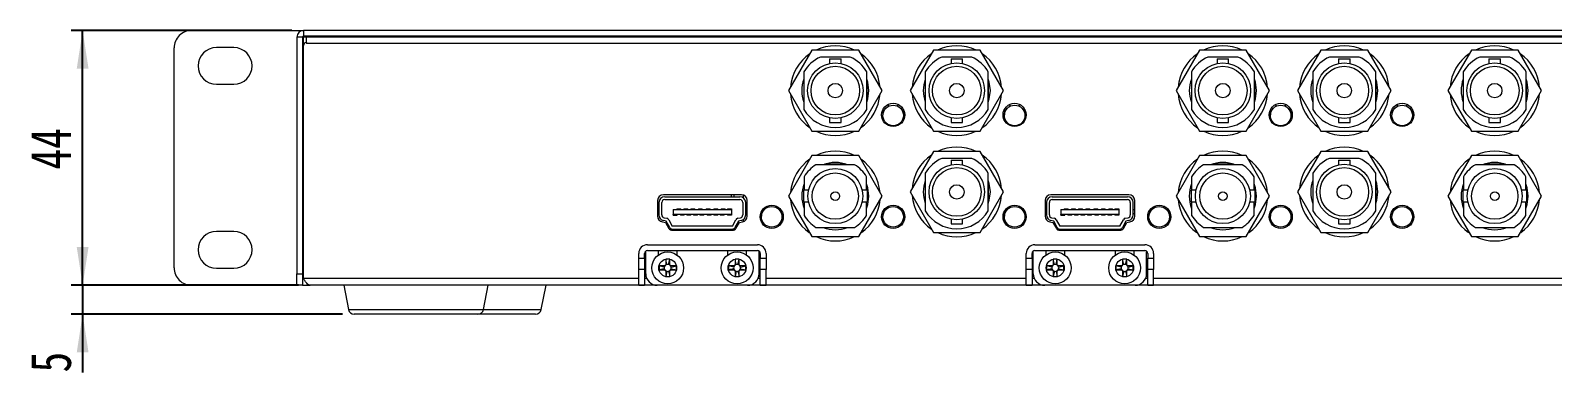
# Model space of a CAD drawing. Header units: millimetres. Extents: x 5 to 589, y 5 to 415.
# Drawn here: x 135.6 to 267.2, y 308.8 to 338.4 of the extents above; entities that cross this region are included whole.
import ezdxf

# ---------------------------------------------------------------- set-up
doc = ezdxf.new("R2010")
doc.units = ezdxf.units.MM
doc.styles.add('SLDTEXTSTYLE0', font='TXT', dxfattribs={"width": 0.75})
doc.dimstyles.new('SLDDIMSTYLE0', dxfattribs={"dimtxt": 3.5, "dimasz": 3.302, "dimexe": 0, "dimexo": 0.0625, "dimgap": 0.875, "dimtad": 1, "dimlfac": 2, "dimrnd": 1e-09, "dimzin": 12, "dimdsep": 46, "dimtxsty": 'SLDTEXTSTYLE0', "dimsah": 1, "dimcen": 0.09, "dimadec": 0, "dimazin": 3, "dimtfac": 1, "dimtofl": 0, "dimtmove": 0, "dimatfit": 3, "dimfxl": 1, "dimfrac": 2, "dimtolj": 1, "dimtzin": 12, "dimarcsym": 0})
doc.dimstyles.new('SLDDIMSTYLE3', dxfattribs={"dimtxt": 3.5, "dimasz": 3.302, "dimexe": 0, "dimexo": 0.0625, "dimgap": 0.875, "dimtad": 1, "dimlfac": 2, "dimrnd": 1e-09, "dimzin": 12, "dimdsep": 46, "dimtxsty": 'SLDTEXTSTYLE0', "dimsah": 1, "dimcen": 0.09, "dimadec": 0, "dimazin": 3, "dimtfac": 1, "dimtmove": 0, "dimatfit": 0, "dimfxl": 1, "dimfrac": 2, "dimtolj": 1, "dimtzin": 12, "dimarcsym": 0})

# ---------------------------------------------------------------- blocks, each defined once
blk = doc.blocks.new('_D_5')
for p, q in [((158.22, 338.36), (139.13, 338.36)), ((140.13, 316.36), (140.13, 338.36)), ((158.79, 316.36), (139.13, 316.36))]:
    blk.add_line(p, q)
for points in [[(140.13, 338.36), (139.62, 335.06), (140.64, 335.06)], [(140.13, 316.36), (140.64, 319.66), (139.62, 319.66)]]:
    blk.add_solid(points)
at = {"insert": (135.62, 326.35), "char_height": 3.5, "attachment_point": 1, "rotation": 90, "style": 'SLDTEXTSTYLE0'}
blk.add_mtext('44', dxfattribs=at)
blk = doc.blocks.new('_D_6')
for p, q in [((140.13, 316.36), (140.13, 322.71)), ((158.79, 316.36), (139.13, 316.36)), ((140.13, 316.36), (140.13, 313.86)), ((162.6, 313.86), (139.13, 313.86)), ((140.13, 313.86), (140.13, 308.83))]:
    blk.add_line(p, q)
for points in [[(140.13, 316.36), (140.64, 319.66), (139.62, 319.66)], [(140.13, 313.86), (139.62, 310.56), (140.64, 310.56)]]:
    blk.add_solid(points)
at = {"insert": (135.62, 308.83), "char_height": 3.5, "attachment_point": 1, "rotation": 90, "style": 'SLDTEXTSTYLE0'}
blk.add_mtext('5', dxfattribs=at)

msp = doc.modelspace()

# ---------------------------------------------------------------- linework, layer by layer
at = {"color": 7, "linetype": 'Continuous', "lineweight": 15}
for p, q in [((149.5443, 338.3625), (159.2193, 338.3625)), ((159.2193, 338.3625), (159.2193, 337.8625)), ((378.6693, 338.3625), (159.2193, 338.3625)), ((148.0443, 317.8645), (148.0443, 336.8604)), ((153.1943, 336.8836), (151.6943, 336.8836)), ((159.1443, 337.7875), (158.6443, 337.7875)), ((158.6443, 337.7875), (158.6443, 317.3625)), ((159.1443, 337.7875), (159.1443, 317.3625)), ((378.6693, 337.8625), (159.2193, 337.8625)), ((159.2193, 337.8125), (159.4693, 337.8125)), ((159.2193, 337.0625), (159.2193, 337.8125)), ((159.2193, 316.9375), (159.2193, 337.0625)), ((159.4693, 337.3125), (159.4693, 337.8125)), ((159.4693, 337.8125), (378.4193, 337.8125)), ((159.4693, 337.3125), (159.4693, 337.2375)), ((378.4193, 337.2375), (159.4693, 337.2375)), ((173.2193, 337.8625), (173.2193, 337.8125)), ((174.6693, 337.8125), (174.6693, 337.8625)), ((199.2693, 337.8625), (199.2693, 337.8125)), ((221.9693, 337.8625), (221.9693, 337.8125)), ((223.4193, 337.8125), (223.4193, 337.8625)), ((203.1736, 336.6675), (201.1529, 333.1675)), ((207.2151, 336.6675), (203.1736, 336.6675)), ((206.4869, 336.0675), (203.9018, 336.0675)), ((204.6943, 335.9175), (204.6943, 335.5161)), ((204.6943, 335.9175), (205.1943, 335.9175)), ((205.1943, 335.9175), (205.6943, 335.9175)), ((205.6943, 335.5152), (205.6943, 335.9175)), ((209.2358, 333.1675), (207.2151, 336.6675)), ((213.6736, 336.6675), (211.6529, 333.1675)), ((217.7151, 336.6675), (213.6736, 336.6675)), ((216.9869, 336.0675), (214.4018, 336.0675)), ((215.1943, 335.9175), (215.1943, 335.5161)), ((215.1943, 335.9175), (215.6943, 335.9175)), ((215.6943, 335.9175), (216.1943, 335.9175)), ((216.1943, 335.5152), (216.1943, 335.9175)), ((219.7358, 333.1675), (217.7151, 336.6675)), ((236.6736, 336.6675), (234.6529, 333.1675)), ((240.7151, 336.6675), (236.6736, 336.6675)), ((239.9869, 336.0675), (237.4018, 336.0675)), ((238.1943, 335.9175), (238.1943, 335.5161)), ((238.1943, 335.9175), (238.6943, 335.9175)), ((238.6943, 335.9175), (239.1943, 335.9175)), ((239.1943, 335.5152), (239.1943, 335.9175)), ((242.7358, 333.1675), (240.7151, 336.6675)), ((247.1736, 336.6675), (245.1529, 333.1675)), ((251.2151, 336.6675), (247.1736, 336.6675)), ((250.4869, 336.0675), (247.9018, 336.0675)), ((248.6943, 335.9175), (248.6943, 335.5161)), ((248.6943, 335.9175), (249.1943, 335.9175)), ((249.1943, 335.9175), (249.6943, 335.9175)), ((249.6943, 335.5152), (249.6943, 335.9175)), ((253.2358, 333.1675), (251.2151, 336.6675)), ((260.1736, 336.6675), (258.1529, 333.1675)), ((264.2151, 336.6675), (260.1736, 336.6675)), ((263.4869, 336.0675), (260.9018, 336.0675)), ((261.6943, 335.9175), (261.6943, 335.5161)), ((261.6943, 335.9175), (262.1943, 335.9175)), ((262.1943, 335.9175), (262.6943, 335.9175)), ((262.6943, 335.5152), (262.6943, 335.9175)), ((266.2358, 333.1675), (264.2151, 336.6675)), ((159.2193, 335.0875), (159.1443, 335.0875)), ((202.4693, 334.7969), (202.4693, 331.5381)), ((207.9193, 331.5381), (207.9193, 334.7969)), ((212.9693, 334.7969), (212.9693, 331.5381)), ((218.4193, 331.5381), (218.4193, 334.7969)), ((235.9693, 334.7969), (235.9693, 331.5381)), ((241.4193, 331.5381), (241.4193, 334.7969)), ((246.4693, 334.7969), (246.4693, 331.5381)), ((251.9193, 331.5381), (251.9193, 334.7969)), ((259.4693, 334.7969), (259.4693, 331.5381)), ((264.9193, 331.5381), (264.9193, 334.7969)), ((151.6943, 333.7163), (153.1943, 333.7163)), ((159.1443, 333.6375), (159.2193, 333.6375)), ((201.1529, 333.1675), (203.1736, 329.6675)), ((207.2151, 329.6675), (209.2358, 333.1675)), ((207.9443, 332.2469), (207.9443, 334.0881)), ((211.6529, 333.1675), (213.6736, 329.6675)), ((217.7151, 329.6675), (219.7358, 333.1675)), ((218.4443, 332.2469), (218.4443, 334.0881)), ((234.6529, 333.1675), (236.6736, 329.6675)), ((240.7151, 329.6675), (242.7358, 333.1675)), ((241.4443, 332.2469), (241.4443, 334.0881)), ((245.1529, 333.1675), (247.1736, 329.6675)), ((251.2151, 329.6675), (253.2358, 333.1675)), ((251.9443, 332.2469), (251.9443, 334.0881)), ((258.1529, 333.1675), (260.1736, 329.6675)), ((264.2151, 329.6675), (266.2358, 333.1675)), ((264.9443, 332.2469), (264.9443, 334.0881)), ((209.3526, 331.3125), (209.338, 331.5889)), ((209.7003, 331.9419), (209.8567, 331.8472)), ((210.6884, 331.9419), (210.532, 331.8472)), ((211.0361, 331.3125), (211.0507, 331.5889)), ((219.8526, 331.3125), (219.838, 331.5889)), ((220.2003, 331.9419), (220.3567, 331.8472)), ((221.1884, 331.9419), (221.032, 331.8472)), ((221.5361, 331.3125), (221.5507, 331.5889)), ((242.8526, 331.3125), (242.838, 331.5889)), ((243.2003, 331.9419), (243.3567, 331.8472)), ((244.1884, 331.9419), (244.032, 331.8472)), ((244.5361, 331.3125), (244.5507, 331.5889)), ((253.3526, 331.3125), (253.338, 331.5889)), ((253.7003, 331.9419), (253.8567, 331.8472)), ((254.6884, 331.9419), (254.532, 331.8472)), ((255.0361, 331.3125), (255.0507, 331.5889)), ((204.6943, 330.8198), (204.6943, 330.4175)), ((204.6943, 330.4175), (205.1943, 330.4175)), ((205.1943, 330.4175), (205.6943, 330.4175)), ((205.6943, 330.4175), (205.6943, 330.8189)), ((209.3068, 331.5333), (209.3068, 331.0891)), ((209.3068, 330.6117), (209.3068, 330.9586)), ((211.0818, 331.5333), (211.0818, 331.0891)), ((211.0818, 330.9586), (211.0818, 330.6117)), ((215.1943, 330.8198), (215.1943, 330.4175)), ((215.1943, 330.4175), (215.6943, 330.4175)), ((215.6943, 330.4175), (216.1943, 330.4175)), ((216.1943, 330.4175), (216.1943, 330.8189)), ((219.8068, 331.5333), (219.8068, 331.0891)), ((219.8068, 330.6117), (219.8068, 330.9586)), ((221.5818, 331.5333), (221.5818, 331.0891)), ((221.5818, 330.9586), (221.5818, 330.6117)), ((238.1943, 330.8198), (238.1943, 330.4175)), ((238.1943, 330.4175), (238.6943, 330.4175)), ((238.6943, 330.4175), (239.1943, 330.4175)), ((239.1943, 330.4175), (239.1943, 330.8189)), ((242.8068, 331.5333), (242.8068, 331.0891)), ((242.8068, 330.6117), (242.8068, 330.9586)), ((244.5818, 331.5333), (244.5818, 331.0891)), ((244.5818, 330.9586), (244.5818, 330.6117)), ((248.6943, 330.8198), (248.6943, 330.4175)), ((248.6943, 330.4175), (249.1943, 330.4175)), ((249.1943, 330.4175), (249.6943, 330.4175)), ((249.6943, 330.4175), (249.6943, 330.8189)), ((253.3068, 331.5333), (253.3068, 331.0891)), ((253.3068, 330.6117), (253.3068, 330.9586)), ((255.0818, 331.5333), (255.0818, 331.0891)), ((255.0818, 330.9586), (255.0818, 330.6117)), ((261.6943, 330.8198), (261.6943, 330.4175)), ((261.6943, 330.4175), (262.1943, 330.4175)), ((262.1943, 330.4175), (262.6943, 330.4175)), ((262.6943, 330.4175), (262.6943, 330.8189)), ((203.1736, 329.6675), (207.2151, 329.6675)), ((213.6736, 329.6675), (217.7151, 329.6675)), ((236.6736, 329.6675), (240.7151, 329.6675)), ((247.1736, 329.6675), (251.2151, 329.6675)), ((260.1736, 329.6675), (264.2151, 329.6675)), ((213.6736, 327.9175), (211.6529, 324.4175)), ((217.7151, 327.9175), (213.6736, 327.9175)), ((219.7358, 324.4175), (217.7151, 327.9175)), ((247.1736, 327.9175), (245.1529, 324.4175)), ((251.2151, 327.9175), (247.1736, 327.9175)), ((253.2358, 324.4175), (251.2151, 327.9175)), ((203.1736, 327.5625), (201.1529, 324.0625)), ((207.2151, 327.5625), (203.1736, 327.5625)), ((206.8649, 326.7625), (203.5238, 326.7625)), ((206.0999, 326.8175), (204.2888, 326.8175)), ((209.2358, 324.0625), (207.2151, 327.5625)), ((216.9869, 327.3175), (214.4018, 327.3175)), ((215.1943, 327.1675), (215.1943, 326.7661)), ((215.1943, 327.1675), (215.6943, 327.1675)), ((215.6943, 327.1675), (216.1943, 327.1675)), ((216.1943, 326.7652), (216.1943, 327.1675)), ((236.6736, 327.5625), (234.6529, 324.0625)), ((240.7151, 327.5625), (236.6736, 327.5625)), ((240.3649, 326.7625), (237.0238, 326.7625)), ((239.5999, 326.8175), (237.7888, 326.8175)), ((242.7358, 324.0625), (240.7151, 327.5625)), ((250.4869, 327.3175), (247.9018, 327.3175)), ((248.6943, 327.1675), (248.6943, 326.7661)), ((248.6943, 327.1675), (249.1943, 327.1675)), ((249.1943, 327.1675), (249.6943, 327.1675)), ((249.6943, 326.7652), (249.6943, 327.1675)), ((260.1736, 327.5625), (258.1529, 324.0625)), ((264.2151, 327.5625), (260.1736, 327.5625)), ((263.8649, 326.7625), (260.5238, 326.7625)), ((263.0999, 326.8175), (261.2888, 326.8175)), ((266.2358, 324.0625), (264.2151, 327.5625)), ((202.4943, 325.733), (202.4943, 324.5625)), ((207.8943, 324.5625), (207.8943, 325.733)), ((212.9693, 326.0469), (212.9693, 322.7881)), ((218.4193, 322.7881), (218.4193, 326.0469)), ((218.4443, 323.4969), (218.4443, 325.3381)), ((235.9943, 325.733), (235.9943, 324.5625)), ((241.3943, 324.5625), (241.3943, 325.733)), ((246.4693, 326.0469), (246.4693, 322.7881)), ((251.9193, 322.7881), (251.9193, 326.0469)), ((251.9443, 323.4969), (251.9443, 325.3381)), ((259.4943, 325.733), (259.4943, 324.5625)), ((264.8943, 324.5625), (264.8943, 325.733)), ((197.0793, 324.1775), (190.3293, 324.1775)), ((190.4443, 324.0125), (196.9443, 324.0125)), ((190.4443, 323.7625), (196.9443, 323.7625)), ((196.1943, 324.1775), (196.1943, 324.0125)), ((196.4443, 324.0125), (196.4443, 324.1775)), ((197.251, 323.9074), (197.251, 324.1471)), ((201.1529, 324.0625), (203.1736, 320.5625)), ((202.8713, 324.5625), (202.4443, 324.5625)), ((202.4443, 324.5625), (202.4443, 323.5625)), ((207.2151, 320.5625), (209.2358, 324.0625)), ((207.9443, 324.5625), (207.5165, 324.5625)), ((207.9443, 324.5625), (207.9443, 323.5625)), ((211.6529, 324.4175), (213.6736, 320.9175)), ((217.7151, 320.9175), (219.7358, 324.4175)), ((230.5793, 324.1775), (223.8293, 324.1775)), ((223.9443, 324.0125), (230.4443, 324.0125)), ((223.9443, 323.7625), (230.4443, 323.7625)), ((234.6529, 324.0625), (236.6736, 320.5625)), ((236.3713, 324.5625), (235.9443, 324.5625)), ((235.9443, 324.5625), (235.9443, 323.5625)), ((240.7151, 320.5625), (242.7358, 324.0625)), ((241.4443, 324.5625), (241.0165, 324.5625)), ((241.4443, 324.5625), (241.4443, 323.5625)), ((245.1529, 324.4175), (247.1736, 320.9175)), ((251.2151, 320.9175), (253.2358, 324.4175)), ((258.1529, 324.0625), (260.1736, 320.5625)), ((259.8713, 324.5625), (259.4443, 324.5625)), ((259.4443, 324.5625), (259.4443, 323.5625)), ((264.2151, 320.5625), (266.2358, 324.0625)), ((264.9443, 324.5625), (264.5165, 324.5625)), ((264.9443, 324.5625), (264.9443, 323.5625)), ((189.8293, 323.6775), (189.8293, 322.3275)), ((189.9443, 323.5125), (189.9443, 322.4387)), ((190.1943, 322.4387), (190.1943, 323.5125)), ((191.1816, 322.9125), (196.2071, 322.9125)), ((191.1816, 322.9125), (191.1816, 322.4625)), ((196.2071, 322.4625), (191.1816, 322.4625)), ((191.1816, 322.4024), (191.1816, 322.4625)), ((191.1816, 322.4024), (191.5216, 322.4024)), ((191.4901, 322.9726), (191.4901, 322.9125)), ((191.4901, 322.9726), (191.8301, 322.9726)), ((191.5216, 322.4024), (191.5216, 322.4625)), ((191.7972, 322.4625), (191.7972, 322.4024)), ((192.1372, 322.4024), (191.7972, 322.4024)), ((191.8301, 322.9125), (191.8301, 322.9726)), ((192.1027, 322.9726), (192.1027, 322.9125)), ((192.1027, 322.9726), (192.4427, 322.9726)), ((192.1372, 322.4024), (192.1372, 322.4625)), ((192.3575, 322.4625), (192.3575, 322.4024)), ((192.6975, 322.4024), (192.3575, 322.4024)), ((192.4427, 322.9125), (192.4427, 322.9726)), ((192.6975, 322.4024), (192.6975, 322.4625)), ((192.7154, 322.9726), (192.7154, 322.9125)), ((192.7154, 322.9726), (193.0554, 322.9726)), ((192.9306, 322.4625), (192.9306, 322.4024)), ((193.2706, 322.4024), (192.9306, 322.4024)), ((193.0554, 322.9125), (193.0554, 322.9726)), ((193.2706, 322.4024), (193.2706, 322.4625)), ((193.3543, 322.9726), (193.3543, 322.9125)), ((193.3543, 322.9726), (193.6943, 322.9726)), ((193.4955, 322.4625), (193.4955, 322.4024)), ((193.8355, 322.4024), (193.4955, 322.4024)), ((193.6943, 322.9125), (193.6943, 322.9726)), ((193.8355, 322.4024), (193.8355, 322.4625)), ((194.0334, 322.9726), (194.3734, 322.9726)), ((194.0334, 322.9726), (194.0334, 322.9125)), ((194.1181, 322.4625), (194.1181, 322.4024)), ((194.4581, 322.4024), (194.1181, 322.4024)), ((194.3734, 322.9125), (194.3734, 322.9726)), ((194.4581, 322.4024), (194.4581, 322.4625)), ((194.6912, 322.4625), (194.6912, 322.4024)), ((195.0312, 322.4024), (194.6912, 322.4024)), ((194.6938, 322.9726), (195.0338, 322.9726)), ((194.6938, 322.9726), (194.6938, 322.9125)), ((195.0312, 322.4024), (195.0312, 322.4625)), ((195.0338, 322.9125), (195.0338, 322.9726)), ((195.2514, 322.4625), (195.2514, 322.4024)), ((195.5914, 322.4024), (195.2514, 322.4024)), ((195.324, 322.9726), (195.664, 322.9726)), ((195.324, 322.9726), (195.324, 322.9125)), ((195.5914, 322.4024), (195.5914, 322.4625)), ((195.664, 322.9125), (195.664, 322.9726)), ((195.8671, 322.9726), (196.2071, 322.9726)), ((195.8671, 322.9726), (195.8671, 322.9125)), ((195.8671, 322.4625), (195.8671, 322.4024)), ((196.2071, 322.4024), (195.8671, 322.4024)), ((196.2071, 322.9726), (196.2071, 322.9125)), ((196.2071, 322.9125), (196.2071, 322.4625)), ((196.2071, 322.4625), (196.2071, 322.4024)), ((197.1943, 323.5125), (197.1943, 322.4387)), ((197.4443, 322.4387), (197.4443, 323.5125)), ((197.5793, 322.3275), (197.5793, 323.6775)), ((198.8068, 322.7333), (198.8068, 322.3391)), ((198.8526, 322.5625), (198.8404, 322.7929)), ((199.2441, 323.1654), (199.3567, 323.0972)), ((199.416, 323.1191), (199.416, 323.233)), ((200.1446, 323.1654), (200.032, 323.0972)), ((200.5361, 322.5625), (200.5483, 322.7929)), ((200.5818, 322.7333), (200.5818, 322.3391)), ((202.4443, 323.5625), (202.8722, 323.5625)), ((202.4943, 323.5625), (202.4943, 322.392)), ((207.5174, 323.5625), (207.9443, 323.5625)), ((207.8943, 322.392), (207.8943, 323.5625)), ((209.3068, 322.7333), (209.3068, 322.3391)), ((209.3526, 322.5625), (209.3404, 322.7929)), ((209.7441, 323.1654), (209.8567, 323.0972)), ((210.6446, 323.1654), (210.532, 323.0972)), ((211.0361, 322.5625), (211.0483, 322.7929)), ((211.0818, 322.7333), (211.0818, 322.3391)), ((219.8068, 322.7333), (219.8068, 322.3391)), ((219.8526, 322.5625), (219.8404, 322.7929)), ((220.2441, 323.1654), (220.3567, 323.0972)), ((221.1446, 323.1654), (221.032, 323.0972)), ((221.5361, 322.5625), (221.5483, 322.7929)), ((221.5818, 322.7333), (221.5818, 322.3391)), ((223.3293, 323.6775), (223.3293, 322.3275)), ((223.3293, 322.9125), (223.4443, 322.9125)), ((223.4443, 323.5125), (223.4443, 322.4387)), ((223.6943, 322.4387), (223.6943, 323.5125)), ((224.6816, 322.9125), (224.6816, 322.4625)), ((224.6816, 322.9125), (229.7071, 322.9125)), ((229.7071, 322.4625), (224.6816, 322.4625)), ((224.6816, 322.4024), (224.6816, 322.4625)), ((224.6816, 322.4024), (225.0216, 322.4024)), ((224.9901, 322.9726), (225.3301, 322.9726)), ((224.9901, 322.9726), (224.9901, 322.9125)), ((225.0216, 322.4024), (225.0216, 322.4625)), ((225.2972, 322.4625), (225.2972, 322.4024)), ((225.6372, 322.4024), (225.2972, 322.4024)), ((225.3301, 322.9125), (225.3301, 322.9726)), ((225.6027, 322.9726), (225.9427, 322.9726)), ((225.6027, 322.9726), (225.6027, 322.9125)), ((225.6372, 322.4024), (225.6372, 322.4625)), ((225.8575, 322.4625), (225.8575, 322.4024)), ((226.1975, 322.4024), (225.8575, 322.4024)), ((225.9427, 322.9125), (225.9427, 322.9726)), ((226.1975, 322.4024), (226.1975, 322.4625)), ((226.2154, 322.9726), (226.5554, 322.9726)), ((226.2154, 322.9726), (226.2154, 322.9125)), ((226.4306, 322.4625), (226.4306, 322.4024)), ((226.7706, 322.4024), (226.4306, 322.4024)), ((226.5554, 322.9125), (226.5554, 322.9726)), ((226.7706, 322.4024), (226.7706, 322.4625)), ((226.8543, 322.9726), (227.1943, 322.9726)), ((226.8543, 322.9726), (226.8543, 322.9125)), ((226.9955, 322.4625), (226.9955, 322.4024)), ((227.3355, 322.4024), (226.9955, 322.4024)), ((227.1943, 322.9125), (227.1943, 322.9726)), ((227.3355, 322.4024), (227.3355, 322.4625)), ((227.5334, 322.9726), (227.8734, 322.9726)), ((227.5334, 322.9726), (227.5334, 322.9125)), ((227.6181, 322.4625), (227.6181, 322.4024)), ((227.9581, 322.4024), (227.6181, 322.4024)), ((227.8734, 322.9125), (227.8734, 322.9726)), ((227.9581, 322.4024), (227.9581, 322.4625)), ((228.1912, 322.4625), (228.1912, 322.4024)), ((228.5312, 322.4024), (228.1912, 322.4024)), ((228.1938, 322.9726), (228.5338, 322.9726)), ((228.1938, 322.9726), (228.1938, 322.9125)), ((228.5312, 322.4024), (228.5312, 322.4625)), ((228.5338, 322.9125), (228.5338, 322.9726)), ((228.7514, 322.4625), (228.7514, 322.4024)), ((229.0914, 322.4024), (228.7514, 322.4024)), ((228.824, 322.9726), (228.824, 322.9125)), ((228.824, 322.9726), (229.164, 322.9726)), ((229.0914, 322.4024), (229.0914, 322.4625)), ((229.164, 322.9125), (229.164, 322.9726)), ((229.3671, 322.9726), (229.3671, 322.9125)), ((229.3671, 322.9726), (229.7071, 322.9726)), ((229.3671, 322.4625), (229.3671, 322.4024)), ((229.7071, 322.4024), (229.3671, 322.4024)), ((229.7071, 322.9726), (229.7071, 322.9125)), ((229.7071, 322.9125), (229.7071, 322.4625)), ((229.7071, 322.4625), (229.7071, 322.4024)), ((230.6943, 323.5125), (230.6943, 322.4387)), ((230.9443, 322.4387), (230.9443, 323.5125)), ((230.9443, 322.9125), (231.0793, 322.9125)), ((230.9443, 322.5625), (231.0793, 322.5625)), ((231.0793, 322.3275), (231.0793, 323.6775)), ((232.2373, 322.5625), (232.3068, 322.5625)), ((232.3068, 322.7333), (232.3068, 322.3391)), ((232.3526, 322.5625), (232.3404, 322.7929)), ((232.7441, 323.1654), (232.8567, 323.0972)), ((233.6446, 323.1654), (233.532, 323.0972)), ((234.0361, 322.5625), (234.0483, 322.7929)), ((234.0818, 322.7333), (234.0818, 322.3391)), ((234.0818, 322.5625), (234.1514, 322.5625)), ((235.9443, 323.5625), (236.3722, 323.5625)), ((235.9943, 323.5625), (235.9943, 322.392)), ((241.0174, 323.5625), (241.4443, 323.5625)), ((241.3943, 322.392), (241.3943, 323.5625)), ((242.7373, 322.5625), (242.8068, 322.5625)), ((242.8068, 322.7333), (242.8068, 322.3391)), ((242.8526, 322.5625), (242.8404, 322.7929)), ((243.2441, 323.1654), (243.3567, 323.0972)), ((244.1446, 323.1654), (244.032, 323.0972)), ((244.5361, 322.5625), (244.5483, 322.7929)), ((244.5818, 322.7333), (244.5818, 322.3391)), ((244.5818, 322.5625), (244.5943, 322.5625)), ((244.5943, 322.5625), (244.5943, 322.7084)), ((244.5943, 322.5625), (244.5943, 321.8366)), ((253.3068, 322.7333), (253.3068, 322.3391)), ((253.3526, 322.5625), (253.3404, 322.7929)), ((253.7441, 323.1654), (253.8567, 323.0972)), ((254.6446, 323.1654), (254.532, 323.0972)), ((255.0361, 322.5625), (255.0483, 322.7929)), ((255.0818, 322.7333), (255.0818, 322.3391)), ((259.4443, 323.5625), (259.8722, 323.5625)), ((259.4943, 323.5625), (259.4943, 322.392)), ((264.5174, 323.5625), (264.9443, 323.5625)), ((264.8943, 322.392), (264.8943, 323.5625)), ((159.2193, 321.0875), (159.1443, 321.0875)), ((190.2425, 321.8351), (190.503, 321.7892)), ((190.5772, 321.8978), (190.3375, 321.9503)), ((190.3909, 322.1945), (190.6306, 322.1421)), ((190.503, 321.7892), (190.8128, 321.2525)), ((190.8751, 321.344), (190.5772, 321.8978)), ((190.7973, 322.0163), (191.0953, 321.4625)), ((190.8415, 321.2125), (191.0953, 321.2125)), ((191.0293, 321.1275), (196.3793, 321.1275)), ((196.2934, 321.4625), (191.0953, 321.4625)), ((191.0953, 321.2125), (196.2934, 321.2125)), ((196.2934, 321.4625), (196.5914, 322.0163)), ((196.2934, 321.2125), (196.5672, 321.2125)), ((196.4443, 321.2125), (196.4443, 321.2632)), ((196.8115, 321.8978), (196.5136, 321.344)), ((196.5959, 321.2525), (196.9057, 321.7892)), ((196.7581, 322.1421), (196.9978, 322.1945)), ((197.0512, 321.9503), (196.8115, 321.8978)), ((196.9057, 321.7892), (197.1662, 321.8351)), ((197.251, 321.8579), (197.251, 322.0438)), ((198.8068, 321.8117), (198.8068, 322.2086)), ((200.5818, 322.2086), (200.5818, 321.8117)), ((203.5238, 321.3625), (206.8649, 321.3625)), ((209.3068, 321.8117), (209.3068, 322.2086)), ((211.0818, 322.2086), (211.0818, 321.8117)), ((215.1943, 322.0698), (215.1943, 321.6675)), ((215.1943, 321.6675), (215.6943, 321.6675)), ((215.6943, 321.6675), (216.1943, 321.6675)), ((216.1943, 321.6675), (216.1943, 322.0689)), ((219.8068, 321.8117), (219.8068, 322.2086)), ((221.5818, 322.2086), (221.5818, 321.8117)), ((223.7425, 321.8351), (224.003, 321.7892)), ((224.0772, 321.8978), (223.8375, 321.9503)), ((223.8909, 322.1945), (224.1306, 322.1421)), ((224.003, 321.7892), (224.3128, 321.2525)), ((224.3751, 321.344), (224.0772, 321.8978)), ((224.2973, 322.0163), (224.5953, 321.4625)), ((224.3415, 321.2125), (224.5953, 321.2125)), ((224.5293, 321.1275), (229.8793, 321.1275)), ((229.7934, 321.4625), (224.5953, 321.4625)), ((224.5953, 321.2125), (229.7934, 321.2125)), ((229.7934, 321.4625), (230.0914, 322.0163)), ((229.7934, 321.2125), (230.0672, 321.2125)), ((230.3115, 321.8978), (230.0136, 321.344)), ((230.0959, 321.2525), (230.4057, 321.7892)), ((230.2581, 322.1421), (230.4978, 322.1945)), ((230.5512, 321.9503), (230.3115, 321.8978)), ((230.4057, 321.7892), (230.6662, 321.8351)), ((232.3068, 321.8117), (232.3068, 322.2086)), ((234.0818, 322.2086), (234.0818, 321.8117)), ((237.0238, 321.3625), (240.3649, 321.3625)), ((242.8068, 321.8117), (242.8068, 322.2086)), ((244.5818, 322.2086), (244.5818, 321.8117)), ((248.6943, 322.0698), (248.6943, 321.6675)), ((248.6943, 321.6675), (249.1943, 321.6675)), ((249.1943, 321.6675), (249.6943, 321.6675)), ((249.6943, 321.6675), (249.6943, 322.0689)), ((253.3068, 321.8117), (253.3068, 322.2086)), ((255.0818, 322.2086), (255.0818, 321.8117)), ((260.5238, 321.3625), (263.8649, 321.3625)), ((153.1943, 321.0086), (151.6943, 321.0086)), ((188.9543, 319.8625), (198.4543, 319.8625)), ((203.1736, 320.5625), (207.2151, 320.5625)), ((213.6736, 320.9175), (217.7151, 320.9175)), ((222.4543, 319.8625), (231.9543, 319.8625)), ((236.6736, 320.5625), (240.7151, 320.5625)), ((247.1736, 320.9175), (251.2151, 320.9175)), ((260.1736, 320.5625), (264.2151, 320.5625)), ((159.1443, 319.6375), (159.2193, 319.6375)), ((188.2043, 318.7096), (188.2043, 319.1125)), ((188.2043, 318.7096), (188.7043, 318.7096)), ((188.2043, 317.7232), (188.2043, 318.7096)), ((188.7043, 318.7096), (188.7043, 319.1125)), ((188.7043, 318.7096), (188.7043, 317.7232)), ((188.8043, 317.3625), (188.8043, 319.3125)), ((188.9543, 319.3625), (198.4543, 319.3625)), ((189.8793, 319.3625), (189.8793, 318.9625)), ((190.6362, 318.1546), (190.5293, 318.6125)), ((190.5293, 318.6125), (190.5293, 318.1124)), ((190.8793, 318.6125), (190.5293, 318.6125)), ((190.7725, 318.1546), (190.8793, 318.6125)), ((190.8793, 318.1124), (190.8793, 318.6125)), ((191.5293, 318.9625), (191.5293, 319.3625)), ((195.8793, 319.3625), (195.8793, 318.9625)), ((196.6362, 318.1546), (196.5293, 318.6125)), ((196.5293, 318.6125), (196.5293, 318.1124)), ((196.8793, 318.6125), (196.5293, 318.6125)), ((196.7725, 318.1546), (196.8793, 318.6125)), ((196.8793, 318.1124), (196.8793, 318.6125)), ((197.5293, 318.9625), (197.5293, 319.3625)), ((198.6043, 317.3625), (198.6043, 319.3125)), ((198.7043, 319.1125), (198.7043, 318.7096)), ((198.7043, 318.7096), (199.2043, 318.7096)), ((198.7043, 317.7232), (198.7043, 318.7096)), ((199.2043, 319.1125), (199.2043, 318.7096)), ((199.2043, 318.7096), (199.2043, 317.7232)), ((221.7043, 318.7096), (221.7043, 319.1125)), ((221.7043, 318.7096), (222.2043, 318.7096)), ((221.7043, 317.7232), (221.7043, 318.7096)), ((222.2043, 318.7096), (222.2043, 319.1125)), ((222.2043, 318.7096), (222.2043, 317.7232)), ((222.3043, 317.3625), (222.3043, 319.3125)), ((222.4543, 319.3625), (231.9543, 319.3625)), ((223.3793, 319.3625), (223.3793, 318.9625)), ((224.3793, 318.6125), (224.0293, 318.6125)), ((224.0293, 318.6125), (224.0293, 318.1124)), ((224.1362, 318.1546), (224.0293, 318.6125)), ((224.2725, 318.1546), (224.3793, 318.6125)), ((224.3793, 318.1124), (224.3793, 318.6125)), ((225.0293, 318.9625), (225.0293, 319.3625)), ((229.3793, 319.3625), (229.3793, 318.9625)), ((230.1362, 318.1546), (230.0293, 318.6125)), ((230.0293, 318.6125), (230.0293, 318.1124)), ((230.3793, 318.6125), (230.0293, 318.6125)), ((230.2725, 318.1546), (230.3793, 318.6125)), ((230.3793, 318.1124), (230.3793, 318.6125)), ((231.0293, 318.9625), (231.0293, 319.3625)), ((232.1043, 317.3625), (232.1043, 319.3125)), ((232.2043, 319.1125), (232.2043, 318.7096)), ((232.2043, 318.7096), (232.7043, 318.7096)), ((232.2043, 317.7232), (232.2043, 318.7096)), ((232.7043, 319.1125), (232.7043, 318.7096)), ((232.7043, 318.7096), (232.7043, 317.7232)), ((151.6943, 317.8413), (153.1943, 317.8413)), ((158.6443, 317.3625), (159.1443, 317.3625)), ((158.6443, 316.3625), (158.6443, 317.3625)), ((159.1443, 317.3625), (159.1443, 316.3625)), ((188.7043, 317.7232), (188.2043, 317.7232)), ((188.2043, 316.3761), (188.2043, 317.7232)), ((188.7043, 317.7232), (188.7043, 316.3761)), ((190.4544, 318.0375), (189.9543, 318.0375)), ((189.9543, 318.0375), (189.9543, 317.6875)), ((190.4122, 317.9307), (189.9543, 318.0375)), ((190.4122, 317.7943), (189.9543, 317.6875)), ((189.9543, 317.6875), (190.4544, 317.6875)), ((190.5293, 317.6126), (190.5293, 317.1125)), ((190.6362, 317.5703), (190.5293, 317.1125)), ((190.5293, 317.1125), (190.8793, 317.1125)), ((190.7725, 317.5703), (190.8793, 317.1125)), ((190.8793, 317.1125), (190.8793, 317.6126)), ((191.4543, 318.0375), (190.9543, 318.0375)), ((190.9543, 317.6875), (191.4543, 317.6875)), ((190.9965, 317.9307), (191.4543, 318.0375)), ((190.9965, 317.7943), (191.4543, 317.6875)), ((191.4543, 317.6875), (191.4543, 318.0375)), ((196.4544, 318.0375), (195.9543, 318.0375)), ((195.9543, 318.0375), (195.9543, 317.6875)), ((196.4122, 317.9307), (195.9543, 318.0375)), ((196.4122, 317.7943), (195.9543, 317.6875)), ((195.9543, 317.6875), (196.4544, 317.6875)), ((196.5293, 317.6126), (196.5293, 317.1125)), ((196.6362, 317.5703), (196.5293, 317.1125)), ((196.5293, 317.1125), (196.8793, 317.1125)), ((196.7725, 317.5703), (196.8793, 317.1125)), ((196.8793, 317.1125), (196.8793, 317.6126)), ((197.4543, 318.0375), (196.9543, 318.0375)), ((196.9543, 317.6875), (197.4543, 317.6875)), ((196.9965, 317.9307), (197.4543, 318.0375)), ((196.9965, 317.7943), (197.4543, 317.6875)), ((197.4543, 317.6875), (197.4543, 318.0375)), ((199.2043, 317.7232), (198.7043, 317.7232)), ((198.7043, 316.3761), (198.7043, 317.7232)), ((199.2043, 316.3761), (199.2043, 317.7232)), ((222.2043, 317.7232), (221.7043, 317.7232)), ((221.7043, 316.3761), (221.7043, 317.7232)), ((222.2043, 317.7232), (222.2043, 316.3761)), ((223.4543, 318.0375), (223.4543, 317.6875)), ((223.9122, 317.9307), (223.4543, 318.0375)), ((223.9544, 318.0375), (223.4543, 318.0375)), ((223.9122, 317.7943), (223.4543, 317.6875)), ((223.4543, 317.6875), (223.9544, 317.6875)), ((224.0293, 317.6126), (224.0293, 317.1125)), ((224.1362, 317.5703), (224.0293, 317.1125)), ((224.0293, 317.1125), (224.3793, 317.1125)), ((224.2725, 317.5703), (224.3793, 317.1125)), ((224.3793, 317.1125), (224.3793, 317.6126)), ((224.9543, 318.0375), (224.4543, 318.0375)), ((224.4543, 317.6875), (224.9543, 317.6875)), ((224.4965, 317.9307), (224.9543, 318.0375)), ((224.4965, 317.7943), (224.9543, 317.6875)), ((224.9543, 317.6875), (224.9543, 318.0375)), ((229.4543, 318.0375), (229.4543, 317.6875)), ((229.9122, 317.9307), (229.4543, 318.0375)), ((229.9544, 318.0375), (229.4543, 318.0375)), ((229.9122, 317.7943), (229.4543, 317.6875)), ((229.4543, 317.6875), (229.9544, 317.6875)), ((230.0293, 317.6126), (230.0293, 317.1125)), ((230.1362, 317.5703), (230.0293, 317.1125)), ((230.0293, 317.1125), (230.3793, 317.1125)), ((230.2725, 317.5703), (230.3793, 317.1125)), ((230.3793, 317.1125), (230.3793, 317.6126)), ((230.9543, 318.0375), (230.4543, 318.0375)), ((230.4543, 317.6875), (230.9543, 317.6875)), ((230.4965, 317.9307), (230.9543, 318.0375)), ((230.4965, 317.7943), (230.9543, 317.6875)), ((230.9543, 317.6875), (230.9543, 318.0375)), ((232.7043, 317.7232), (232.2043, 317.7232)), ((232.2043, 316.3761), (232.2043, 317.7232)), ((232.7043, 316.3761), (232.7043, 317.7232)), ((149.5443, 316.3625), (158.6443, 316.3625)), ((159.1443, 316.3625), (158.6443, 316.3625)), ((159.1443, 316.3625), (159.7943, 316.3625)), ((188.2043, 316.3625), (159.7943, 316.3625)), ((162.6943, 316.3625), (163.114, 314.2644)), ((174.7747, 314.2644), (175.1943, 316.3625)), ((179.7747, 314.2644), (180.1943, 316.3625)), ((188.2043, 316.3761), (188.7043, 316.3761)), ((188.2043, 316.3625), (188.2043, 316.3761)), ((188.7043, 316.3625), (188.2043, 316.3625)), ((188.7043, 316.3761), (188.7043, 316.3625)), ((189.8043, 316.3625), (188.7043, 316.3625)), ((197.6043, 316.3625), (189.8043, 316.3625)), ((198.7043, 316.3625), (197.6043, 316.3625)), ((198.7043, 316.3761), (199.2043, 316.3761)), ((198.7043, 316.3625), (198.7043, 316.3761)), ((199.2043, 316.3625), (198.7043, 316.3625)), ((199.2043, 316.3761), (199.2043, 316.3625)), ((221.7043, 316.3625), (199.2043, 316.3625)), ((221.7043, 316.3761), (222.2043, 316.3761)), ((221.7043, 316.3625), (221.7043, 316.3761)), ((222.2043, 316.3625), (221.7043, 316.3625)), ((222.2043, 316.3761), (222.2043, 316.3625)), ((223.3043, 316.3625), (222.2043, 316.3625)), ((231.1043, 316.3625), (223.3043, 316.3625)), ((232.2043, 316.3625), (231.1043, 316.3625)), ((232.2043, 316.3761), (232.7043, 316.3761)), ((232.2043, 316.3625), (232.2043, 316.3761)), ((232.7043, 316.3625), (232.2043, 316.3625)), ((232.7043, 316.3761), (232.7043, 316.3625)), ((296.7043, 316.3625), (232.7043, 316.3625)), ((169.2391, 313.8625), (163.6042, 313.8625)), ((174.2844, 313.8625), (169.2391, 313.8625)), ((179.2844, 313.8625), (174.2391, 313.8625))]:
    msp.add_line(p, q, dxfattribs=at)
at = {"color": 8, "linetype": 'Continuous', "lineweight": 15}
for p, q in [((188.2043, 316.9375), (159.2193, 316.9375)), ((188.8992, 316.9375), (188.7043, 316.9375)), ((198.7043, 316.9375), (198.5095, 316.9375)), ((221.7043, 316.9375), (199.2043, 316.9375)), ((222.3992, 316.9375), (222.2043, 316.9375)), ((232.2043, 316.9375), (232.0095, 316.9375)), ((296.7043, 316.9375), (232.7043, 316.9375)), ((163.114, 314.2644), (174.7747, 314.2644)), ((174.7747, 314.2644), (179.7747, 314.2644))]:
    msp.add_line(p, q, dxfattribs=at)
at = {"color": 7, "linetype": 'Continuous', "lineweight": 15, "flags": 128}
for points in [[(208.0943, 333.1675), (208.0032, 333.8887), (207.9193, 334.1596)], [(207.9193, 332.1753), (208.0032, 332.4463), (208.0943, 333.1675)], [(218.5943, 333.1675), (218.5032, 333.8887), (218.4193, 334.1596)], [(218.4193, 332.1753), (218.5032, 332.4463), (218.5943, 333.1675)], [(241.5943, 333.1675), (241.5032, 333.8887), (241.4193, 334.1596)], [(241.4193, 332.1753), (241.5032, 332.4463), (241.5943, 333.1675)], [(252.0943, 333.1675), (252.0032, 333.8887), (251.9193, 334.1596)], [(251.9193, 332.1753), (252.0032, 332.4463), (252.0943, 333.1675)], [(265.0943, 333.1675), (265.0032, 333.8887), (264.9193, 334.1596)], [(264.9193, 332.1753), (265.0032, 332.4463), (265.0943, 333.1675)], [(208.0943, 324.0625), (208.0032, 324.7837), (207.8943, 325.1208)], [(218.5943, 324.4175), (218.5032, 325.1387), (218.4193, 325.4096)], [(241.5943, 324.0625), (241.5032, 324.7837), (241.3943, 325.1208)], [(252.0943, 324.4175), (252.0032, 325.1387), (251.9193, 325.4096)], [(265.0943, 324.0625), (265.0032, 324.7837), (264.8943, 325.1208)], [(207.8943, 323.0042), (208.0032, 323.3413), (208.0943, 324.0625)], [(218.4193, 323.4253), (218.5032, 323.6963), (218.5943, 324.4175)], [(241.3943, 323.0042), (241.5032, 323.3413), (241.5943, 324.0625)], [(251.9193, 323.4253), (252.0032, 323.6963), (252.0943, 324.4175)], [(264.8943, 323.0042), (265.0032, 323.3413), (265.0943, 324.0625)], [(190.4122, 317.9307), (190.4043, 317.8625), (190.4122, 317.7943)], [(190.4922, 318.0746), (190.442, 318.0083), (190.4122, 317.9307)], [(190.4122, 317.7943), (190.442, 317.7167), (190.4922, 317.6504)], [(190.6362, 318.1546), (190.5585, 318.1248), (190.4922, 318.0746)], [(190.4922, 317.6504), (190.5585, 317.6001), (190.6362, 317.5703)], [(190.7725, 318.1546), (190.7043, 318.1625), (190.6362, 318.1546)], [(190.6362, 317.5703), (190.7043, 317.5625), (190.7725, 317.5703)], [(190.9165, 318.0746), (190.8502, 318.1248), (190.7725, 318.1546)], [(190.7725, 317.5703), (190.8502, 317.6001), (190.9165, 317.6504)], [(190.9965, 317.9307), (190.9667, 318.0083), (190.9165, 318.0746)], [(190.9165, 317.6504), (190.9667, 317.7167), (190.9965, 317.7943)], [(190.9965, 317.7943), (191.0044, 317.8625), (190.9965, 317.9307)], [(196.4122, 317.9307), (196.4043, 317.8625), (196.4122, 317.7943)], [(196.4922, 318.0746), (196.442, 318.0083), (196.4122, 317.9307)], [(196.4122, 317.7943), (196.442, 317.7167), (196.4922, 317.6504)], [(196.6362, 318.1546), (196.5585, 318.1248), (196.4922, 318.0746)], [(196.4922, 317.6504), (196.5585, 317.6001), (196.6362, 317.5703)], [(196.7725, 318.1546), (196.7043, 318.1625), (196.6362, 318.1546)], [(196.6362, 317.5703), (196.7043, 317.5625), (196.7725, 317.5703)], [(196.9165, 318.0746), (196.8502, 318.1248), (196.7725, 318.1546)], [(196.7725, 317.5703), (196.8502, 317.6001), (196.9165, 317.6504)], [(196.9965, 317.9307), (196.9667, 318.0083), (196.9165, 318.0746)], [(196.9165, 317.6504), (196.9667, 317.7167), (196.9965, 317.7943)], [(196.9965, 317.7943), (197.0044, 317.8625), (196.9965, 317.9307)], [(223.9122, 317.9307), (223.9043, 317.8625), (223.9122, 317.7943)], [(223.9922, 318.0746), (223.942, 318.0083), (223.9122, 317.9307)], [(223.9122, 317.7943), (223.942, 317.7167), (223.9922, 317.6504)], [(224.1362, 318.1546), (224.0585, 318.1248), (223.9922, 318.0746)], [(223.9922, 317.6504), (224.0585, 317.6001), (224.1362, 317.5703)], [(224.2725, 318.1546), (224.2043, 318.1625), (224.1362, 318.1546)], [(224.1362, 317.5703), (224.2043, 317.5625), (224.2725, 317.5703)], [(224.4165, 318.0746), (224.3502, 318.1248), (224.2725, 318.1546)], [(224.2725, 317.5703), (224.3502, 317.6001), (224.4165, 317.6504)], [(224.4965, 317.9307), (224.4667, 318.0083), (224.4165, 318.0746)], [(224.4165, 317.6504), (224.4667, 317.7167), (224.4965, 317.7943)], [(224.4965, 317.7943), (224.5044, 317.8625), (224.4965, 317.9307)], [(229.9122, 317.9307), (229.9043, 317.8625), (229.9122, 317.7943)], [(229.9922, 318.0746), (229.942, 318.0083), (229.9122, 317.9307)], [(229.9122, 317.7943), (229.942, 317.7167), (229.9922, 317.6504)], [(230.1362, 318.1546), (230.0585, 318.1248), (229.9922, 318.0746)], [(229.9922, 317.6504), (230.0585, 317.6001), (230.1362, 317.5703)], [(230.2725, 318.1546), (230.2043, 318.1625), (230.1362, 318.1546)], [(230.1362, 317.5703), (230.2043, 317.5625), (230.2725, 317.5703)], [(230.4165, 318.0746), (230.3502, 318.1248), (230.2725, 318.1546)], [(230.2725, 317.5703), (230.3502, 317.6001), (230.4165, 317.6504)], [(230.4965, 317.9307), (230.4667, 318.0083), (230.4165, 318.0746)], [(230.4165, 317.6504), (230.4667, 317.7167), (230.4965, 317.7943)], [(230.4965, 317.7943), (230.5044, 317.8625), (230.4965, 317.9307)]]:
    msp.add_lwpolyline(points, dxfattribs=at)
at = {"color": 7, "linetype": 'Continuous', "lineweight": 15}
for centre, radius in [((205.1943, 333.1675), 2.4), ((215.6943, 333.1675), 2.4), ((238.6943, 333.1675), 2.4), ((249.1943, 333.1675), 2.4), ((262.1943, 333.1675), 2.4), ((205.1943, 333.1675), 2.1), ((215.6943, 333.1675), 2.1), ((238.6943, 333.1675), 2.1), ((249.1943, 333.1675), 2.1), ((262.1943, 333.1675), 2.1), ((205.1943, 333.1675), 0.625), ((215.6943, 333.1675), 0.625), ((238.6943, 333.1675), 0.625), ((249.1943, 333.1675), 0.625), ((262.1943, 333.1675), 0.625), ((210.1943, 331.0725), 1), ((210.1943, 331.0238), 0.8899), ((220.6943, 331.0725), 1), ((220.6943, 331.0238), 0.8899), ((243.6943, 331.0725), 1), ((243.6943, 331.0238), 0.8899), ((254.1943, 331.0725), 1), ((254.1943, 331.0238), 0.8899), ((205.1943, 324.0625), 2.375), ((215.6943, 324.4175), 2.4), ((215.6943, 324.4175), 2.1), ((238.6943, 324.0625), 2.375), ((249.1943, 324.4175), 2.4), ((249.1943, 324.4175), 2.1), ((262.1943, 324.0625), 2.375), ((205.1943, 324.0625), 2), ((215.6943, 324.4175), 0.625), ((238.6943, 324.0625), 2), ((249.1943, 324.4175), 0.625), ((262.1943, 324.0625), 2), ((205.1943, 324.0625), 0.375), ((238.6943, 324.0625), 0.375), ((262.1943, 324.0625), 0.375), ((199.6943, 322.2725), 1), ((199.6943, 322.2738), 0.8899), ((210.1943, 322.2725), 1), ((210.1943, 322.2738), 0.8899), ((220.6943, 322.2725), 1), ((220.6943, 322.2738), 0.8899), ((233.1943, 322.2725), 1), ((233.1943, 322.2738), 0.8899), ((243.6943, 322.2725), 1), ((243.6943, 322.2738), 0.8899), ((254.1943, 322.2725), 1), ((254.1943, 322.2738), 0.8899), ((190.7043, 317.8625), 1.375), ((190.7043, 317.8625), 0.775), ((196.7043, 317.8625), 1.375), ((196.7043, 317.8625), 0.775), ((224.2043, 317.8625), 1.375), ((224.2043, 317.8625), 0.775), ((230.2043, 317.8625), 1.375), ((230.2043, 317.8625), 0.775)]:
    msp.add_circle(centre, radius, dxfattribs=at)
for centre, radius, start, end in [((159.2193, 337.7875), 0.575, 90, 180), ((151.6943, 335.3), 1.5837, 90, 270), ((153.1943, 335.3), 1.5837, 270, 90), ((159.2193, 337.7875), 0.075, 90, 180), ((159.4693, 337.0625), 0.25, 90, 180), ((198.9443, 337.7875), 0.075, 19.471221, 90), ((205.1943, 333.1675), 3.875, 64.585379, 115.414621), ((215.6943, 333.1675), 3.875, 64.585379, 115.414621), ((238.6943, 333.1675), 3.875, 64.585379, 115.414621), ((249.1943, 333.1675), 3.875, 64.585379, 115.414621), ((262.1943, 333.1675), 3.875, 64.585379, 115.414621), ((205.1943, 333.1675), 3.875, 124.585379, 175.414621), ((205.1943, 333.1675), 3.175, 114.022477, 149.122635), ((205.1943, 333.1675), 3.175, 30.877365, 65.977523), ((205.1943, 333.1675), 3.875, 4.585379, 55.414621), ((215.6943, 333.1675), 3.875, 124.585379, 175.414621), ((215.6943, 333.1675), 3.175, 114.022477, 149.122635), ((215.6943, 333.1675), 3.175, 30.877365, 65.977523), ((215.6943, 333.1675), 3.875, 4.585379, 55.414621), ((238.6943, 333.1675), 3.875, 124.585379, 175.414621), ((238.6943, 333.1675), 3.175, 114.022477, 149.122635), ((238.6943, 333.1675), 3.175, 30.877365, 65.977523), ((238.6943, 333.1675), 3.875, 4.585379, 55.405398), ((249.1943, 333.1675), 3.875, 124.585379, 175.414621), ((249.1943, 333.1675), 3.175, 114.022477, 149.122635), ((249.1943, 333.1675), 3.175, 30.877365, 65.977523), ((249.1943, 333.1675), 3.875, 4.585379, 55.414621), ((262.1943, 333.1675), 3.875, 124.585379, 175.414621), ((262.1943, 333.1675), 3.175, 114.022477, 149.122635), ((262.1943, 333.1675), 3.175, 30.877365, 65.977523), ((262.1943, 333.1675), 3.875, 4.585379, 55.414621), ((205.1943, 333.1675), 2.9, 159.993728, 200.006272), ((215.6943, 333.1675), 2.9, 159.993728, 200.006272), ((238.6943, 333.1675), 2.9, 159.993728, 200.006272), ((249.1943, 333.1675), 2.9, 159.993728, 200.006272), ((262.1943, 333.1675), 2.9, 159.993728, 200.006272), ((205.1943, 333.1675), 3.875, 184.585379, 235.801651), ((205.1943, 333.1675), 3.875, 304.198349, 355.414621), ((215.6943, 333.1675), 3.875, 184.585379, 235.801651), ((215.6943, 333.1675), 3.875, 304.198349, 355.414621), ((238.6943, 333.1675), 3.875, 184.585379, 235.801651), ((238.6943, 333.1675), 3.875, 304.198349, 355.414621), ((249.1943, 333.1675), 3.875, 184.585379, 235.801651), ((249.1943, 333.1675), 3.875, 304.198349, 355.414621), ((262.1943, 333.1675), 3.875, 184.585379, 235.801651), ((262.1943, 333.1675), 3.875, 304.198349, 355.414621), ((205.1943, 333.1675), 3.175, 210.877365, 329.122635), ((215.6943, 333.1675), 3.175, 210.877365, 329.122635), ((238.6943, 333.1675), 3.175, 210.877365, 329.122635), ((249.1943, 333.1675), 3.175, 210.877365, 329.122635), ((262.1943, 333.1675), 3.175, 210.877365, 329.122635), ((205.1943, 333.1675), 3.875, 244.758192, 295.241808), ((215.6943, 333.1675), 3.875, 244.758192, 295.241808), ((238.6943, 333.1675), 3.875, 244.758192, 295.241808), ((249.1943, 333.1675), 3.875, 244.758192, 295.241808), ((262.1943, 333.1675), 3.875, 244.758192, 295.241808), ((205.1943, 324.0625), 3.875, 64.585379, 115.414621), ((215.6943, 324.4175), 3.875, 64.585379, 115.414621), ((238.6943, 324.0625), 3.875, 64.585379, 115.414621), ((249.1943, 324.4175), 3.875, 64.585379, 115.414621), ((262.1943, 324.0625), 3.875, 64.585379, 115.414621), ((205.1943, 324.0625), 3.875, 124.585379, 175.414621), ((205.1943, 324.0625), 3.175, 121.745484, 148.254516), ((205.1943, 324.0625), 2.9, 68.59665, 111.40335), ((205.1943, 324.0625), 3.175, 31.745484, 58.254516), ((205.1943, 324.0625), 3.875, 4.585379, 55.414621), ((215.6943, 324.4175), 3.875, 124.585379, 175.414621), ((215.6943, 324.4175), 3.175, 114.022477, 149.122635), ((215.6943, 324.4175), 3.175, 30.877365, 65.977523), ((215.6943, 324.4175), 3.875, 4.585379, 55.414621), ((238.6943, 324.0625), 3.875, 124.585379, 175.414621), ((238.6943, 324.0625), 3.175, 121.745484, 148.254516), ((238.6943, 324.0625), 2.9, 68.59665, 111.40335), ((238.6943, 324.0625), 3.175, 31.745484, 58.254516), ((238.6943, 324.0625), 3.875, 4.585379, 55.414621), ((249.1943, 324.4175), 3.875, 124.585379, 175.414621), ((249.1943, 324.4175), 3.175, 114.022477, 149.122635), ((249.1943, 324.4175), 3.175, 30.877365, 65.977523), ((249.1943, 324.4175), 3.875, 4.585379, 55.414621), ((262.1943, 324.0625), 3.875, 124.585379, 175.414621), ((262.1943, 324.0625), 3.175, 121.745484, 148.254516), ((262.1943, 324.0625), 2.9, 68.59665, 111.40335), ((262.1943, 324.0625), 3.175, 31.745484, 58.254516), ((262.1943, 324.0625), 3.875, 4.585379, 55.414621), ((205.1943, 324.0625), 2.9, 158.59665, 201.40335), ((215.6943, 324.4175), 2.9, 159.993728, 200.006272), ((238.6943, 324.0625), 2.9, 158.59665, 201.40335), ((249.1943, 324.4175), 2.9, 159.993728, 200.006272), ((262.1943, 324.0625), 2.9, 158.59665, 201.40335), ((190.3293, 323.6775), 0.5, 90, 180), ((190.4443, 323.5125), 0.5, 90, 180), ((190.4443, 323.5125), 0.25, 90, 180), ((196.9443, 323.5125), 0.5, 0, 90), ((196.9443, 323.5125), 0.25, 0, 90), ((197.0793, 323.6775), 0.5, 0, 90), ((205.1943, 324.0625), 3.875, 184.585379, 234.380562), ((205.1943, 324.0625), 3.875, 305.619438, 355.414621), ((215.6943, 324.4175), 3.875, 184.585379, 235.801651), ((215.6943, 324.4175), 3.875, 304.198349, 355.414621), ((223.8293, 323.6775), 0.5, 90, 180), ((223.9443, 323.5125), 0.5, 90, 180), ((223.9443, 323.5125), 0.25, 90, 180), ((230.4443, 323.5125), 0.5, 0, 90), ((230.4443, 323.5125), 0.25, 0, 90), ((230.5793, 323.6775), 0.5, 0, 90), ((238.6943, 324.0625), 3.875, 184.585379, 234.380562), ((238.6943, 324.0625), 3.875, 305.619438, 355.414621), ((249.1943, 324.4175), 3.875, 184.585379, 235.801651), ((249.1943, 324.4175), 3.875, 304.198349, 355.414621), ((262.1943, 324.0625), 3.875, 184.585379, 234.380562), ((262.1943, 324.0625), 3.875, 305.619438, 355.414621), ((190.4443, 322.4387), 0.5, 180, 257.66), ((190.4443, 322.4387), 0.25, 180, 257.66), ((196.9443, 322.4387), 0.25, 282.34, 0), ((196.9443, 322.4387), 0.5, 282.34, 0), ((205.1943, 324.0625), 3.175, 211.745484, 238.254516), ((205.1943, 324.0625), 3.175, 301.745484, 328.254516), ((215.6943, 324.4175), 3.175, 210.877365, 329.122635), ((223.9443, 322.4387), 0.5, 180, 257.66), ((223.9443, 322.4387), 0.25, 180, 257.66), ((230.4443, 322.4387), 0.25, 282.34, 0), ((230.4443, 322.4387), 0.5, 282.34, 0), ((238.6943, 324.0625), 3.175, 211.745484, 238.254516), ((238.6943, 324.0625), 3.175, 301.745484, 328.254516), ((249.1943, 324.4175), 3.175, 210.877365, 329.122635), ((262.1943, 324.0625), 3.175, 211.745484, 238.254516), ((262.1943, 324.0625), 3.175, 301.745484, 328.254516), ((190.3293, 322.3275), 0.5, 180, 260), ((190.5772, 321.8978), 0.25, 28.28, 77.66), ((191.0293, 321.3775), 0.25, 210, 270), ((191.0953, 321.4625), 0.25, 208.28, 270), ((196.2934, 321.4625), 0.25, 270, 331.72), ((196.3793, 321.3775), 0.25, 270, 330), ((196.8115, 321.8978), 0.25, 102.34, 151.72), ((197.0793, 322.3275), 0.5, 280, 0), ((205.1943, 324.0625), 2.9, 248.59665, 291.40335), ((223.8293, 322.3275), 0.5, 180, 260), ((224.0772, 321.8978), 0.25, 28.28, 77.66), ((224.5293, 321.3775), 0.25, 210, 270), ((224.5953, 321.4625), 0.25, 208.28, 270), ((229.7934, 321.4625), 0.25, 270, 331.72), ((229.8793, 321.3775), 0.25, 270, 330), ((230.3115, 321.8978), 0.25, 102.34, 151.72), ((230.5793, 322.3275), 0.5, 280, 0), ((238.6943, 324.0625), 2.9, 248.59665, 291.40335), ((262.1943, 324.0625), 2.9, 248.59665, 291.40335), ((151.6943, 319.425), 1.5837, 90, 270), ((153.1943, 319.425), 1.5837, 270, 90), ((188.9543, 319.1125), 0.75, 90, 180), ((198.4543, 319.1125), 0.75, 0, 90), ((205.1943, 324.0625), 3.875, 244.585379, 295.414621), ((215.6943, 324.4175), 3.875, 244.758192, 295.241808), ((222.4543, 319.1125), 0.75, 90, 180), ((231.9543, 319.1125), 0.75, 0, 90), ((238.6943, 324.0625), 3.875, 244.585379, 295.414621), ((249.1943, 324.4175), 3.875, 244.758192, 295.241808), ((262.1943, 324.0625), 3.875, 244.585379, 295.414621), ((188.9543, 319.1125), 0.25, 90, 180), ((198.4543, 319.1125), 0.25, 0, 90), ((222.4543, 319.1125), 0.25, 90, 180), ((231.9543, 319.1125), 0.25, 0, 90), ((189.8043, 317.3625), 1, 180, 270), ((197.6043, 317.3625), 1, 270, 0), ((223.3043, 317.3625), 1, 180, 270), ((231.1043, 317.3625), 1, 270, 0), ((163.6042, 314.3625), 0.5, 191.309932, 270), ((174.2844, 314.3625), 0.5, 270, 348.690068), ((179.2844, 314.3625), 0.5, 270, 348.690068)]:
    msp.add_arc(centre, radius, start, end, dxfattribs=at)
for centre, start_param, end_param in [((149.5443, 336.8604), 3.14159265, 4.71238898), ((149.5443, 317.8645), 4.71238898, 6.28318531)]:
    msp.add_ellipse(centre, major_axis=(0, -1.5021), ratio=0.99862953, start_param=start_param, end_param=end_param, dxfattribs=at)
for points, knots in [([(190.4544, 318.0375), (190.4629, 318.0383), (190.4797, 318.04), (190.5022, 318.0529), (190.5191, 318.0719), (190.5281, 318.093), (190.529, 318.1069), (190.5293, 318.1124)], [0, 0, 0, 0, 0.2148623, 0.42964343, 0.64421174, 0.85862398, 1, 1, 1, 1]), ([(190.5293, 317.6126), (190.5285, 317.621), (190.5269, 317.6379), (190.514, 317.6603), (190.4949, 317.6772), (190.4739, 317.6862), (190.46, 317.6871), (190.4544, 317.6875)], [0, 0, 0, 0, 0.21482616, 0.42964231, 0.64418898, 0.85860095, 1, 1, 1, 1]), ([(190.8793, 318.1124), (190.8802, 318.104), (190.8818, 318.0871), (190.8947, 318.0647), (190.9138, 318.0477), (190.9348, 318.0388), (190.9487, 318.0379), (190.9543, 318.0375)], [0, 0, 0, 0, 0.21482571, 0.42964234, 0.64418872, 0.85860093, 1, 1, 1, 1]), ([(190.9543, 317.6875), (190.9458, 317.6867), (190.929, 317.685), (190.9065, 317.6721), (190.8896, 317.6531), (190.8806, 317.632), (190.8797, 317.6181), (190.8793, 317.6126)], [0, 0, 0, 0, 0.21485929, 0.42969335, 0.6442161, 0.85862542, 1, 1, 1, 1]), ([(196.4544, 318.0375), (196.4629, 318.0383), (196.4797, 318.04), (196.5022, 318.0529), (196.5191, 318.0719), (196.5281, 318.093), (196.529, 318.1069), (196.5293, 318.1124)], [0, 0, 0, 0, 0.214810209, 0.429657556, 0.64419419, 0.858617007, 1, 1, 1, 1]), ([(196.5293, 317.6126), (196.5285, 317.621), (196.5269, 317.6379), (196.5139, 317.6603), (196.4949, 317.6772), (196.4739, 317.6862), (196.46, 317.6871), (196.4544, 317.6875)], [0, 0, 0, 0, 0.21482474, 0.42968096, 0.64423687, 0.85865807, 1, 1, 1, 1]), ([(196.8793, 318.1124), (196.8802, 318.104), (196.8818, 318.0871), (196.8947, 318.0647), (196.9137, 318.0477), (196.9348, 318.0388), (196.9487, 318.0379), (196.9543, 318.0375)], [0, 0, 0, 0, 0.21482929, 0.42968033, 0.64418278, 0.85859857, 1, 1, 1, 1]), ([(196.9543, 317.6875), (196.9458, 317.6867), (196.929, 317.685), (196.9065, 317.6721), (196.8896, 317.6531), (196.8806, 317.632), (196.8797, 317.6181), (196.8793, 317.6126)], [0, 0, 0, 0, 0.21480856, 0.42965458, 0.64418927, 0.85861052, 1, 1, 1, 1]), ([(223.9544, 318.0375), (223.9629, 318.0383), (223.9797, 318.04), (224.0022, 318.0529), (224.0191, 318.0719), (224.0281, 318.093), (224.029, 318.1069), (224.0293, 318.1124)], [0, 0, 0, 0, 0.214834821, 0.429675433, 0.644205343, 0.858621439, 1, 1, 1, 1]), ([(224.0293, 317.6126), (224.0285, 317.621), (224.0269, 317.6379), (224.0139, 317.6603), (223.9949, 317.6772), (223.9739, 317.6862), (223.96, 317.6871), (223.9544, 317.6875)], [0, 0, 0, 0, 0.21482498, 0.42966069, 0.64421151, 0.85859822, 1, 1, 1, 1]), ([(224.3793, 318.1124), (224.3802, 318.104), (224.3818, 318.0871), (224.3947, 318.0647), (224.4138, 318.0477), (224.4348, 318.0388), (224.4487, 318.0379), (224.4543, 318.0375)], [0, 0, 0, 0, 0.214825, 0.42966166, 0.64421267, 0.85862948, 1, 1, 1, 1]), ([(224.4543, 317.6875), (224.4458, 317.6867), (224.429, 317.685), (224.4065, 317.6721), (224.3896, 317.6531), (224.3806, 317.632), (224.3797, 317.6181), (224.3793, 317.6126)], [0, 0, 0, 0, 0.21480737, 0.4296522, 0.64420684, 0.85861482, 1, 1, 1, 1]), ([(229.9544, 318.0375), (229.9629, 318.0383), (229.9797, 318.04), (230.0022, 318.0529), (230.0191, 318.0719), (230.0281, 318.093), (230.029, 318.1069), (230.0293, 318.1124)], [0, 0, 0, 0, 0.21483626, 0.42965049, 0.64420297, 0.85862049, 1, 1, 1, 1]), ([(230.0293, 317.6126), (230.0285, 317.621), (230.0269, 317.6379), (230.0139, 317.6603), (229.9949, 317.6772), (229.9739, 317.6862), (229.96, 317.6871), (229.9544, 317.6875)], [0, 0, 0, 0, 0.21482545, 0.42966163, 0.64421292, 0.85862951, 1, 1, 1, 1]), ([(230.3793, 318.1124), (230.3802, 318.104), (230.3818, 318.0871), (230.3947, 318.0647), (230.4138, 318.0477), (230.4348, 318.0388), (230.4487, 318.0379), (230.4543, 318.0375)], [0, 0, 0, 0, 0.214825, 0.42966166, 0.64421267, 0.85862948, 1, 1, 1, 1]), ([(230.4543, 317.6875), (230.4458, 317.6867), (230.429, 317.685), (230.4065, 317.6721), (230.3896, 317.6531), (230.3806, 317.632), (230.3797, 317.6181), (230.3793, 317.6126)], [0, 0, 0, 0, 0.21483468, 0.42967547, 0.64420495, 0.85862098, 1, 1, 1, 1]), ([(159.7943, 316.3625), (159.7464, 316.3625), (159.6985, 316.3775), (159.6027, 316.4351), (159.5548, 316.4777), (159.4589, 316.5841), (159.411, 316.6479), (159.3152, 316.787), (159.2673, 316.8622), (159.2193, 316.9375)], [0, 0, 0, 0, 0.25, 0.25, 0.5, 0.5, 0.75, 0.75, 1, 1, 1, 1])]:
    msp.add_open_spline(points, degree=3, knots=knots, dxfattribs=at)

# ---------------------------------------------------------------- dimensions: what is measured, and where the dimension line sits
for base, p2, dimstyle, picture, middle in [((140.1296, 338.3625), (159.2193, 338.3625), 'SLDDIMSTYLE0', '_D_5', (140.1296, 328.9403)), ((140.1296, 313.8625), (163.6042, 313.8625), 'SLDDIMSTYLE3', '_D_6', (140.1296, 310.121))]:
    dim = msp.add_linear_dim(base=base, p1=(159.7943, 316.3625), p2=p2, angle=90, dimstyle=dimstyle)
    dim.commit()
    dim.dimension.update_dxf_attribs({"geometry": picture, "text_midpoint": middle, "dimtype": 160})

doc.saveas('drawing.dxf')
